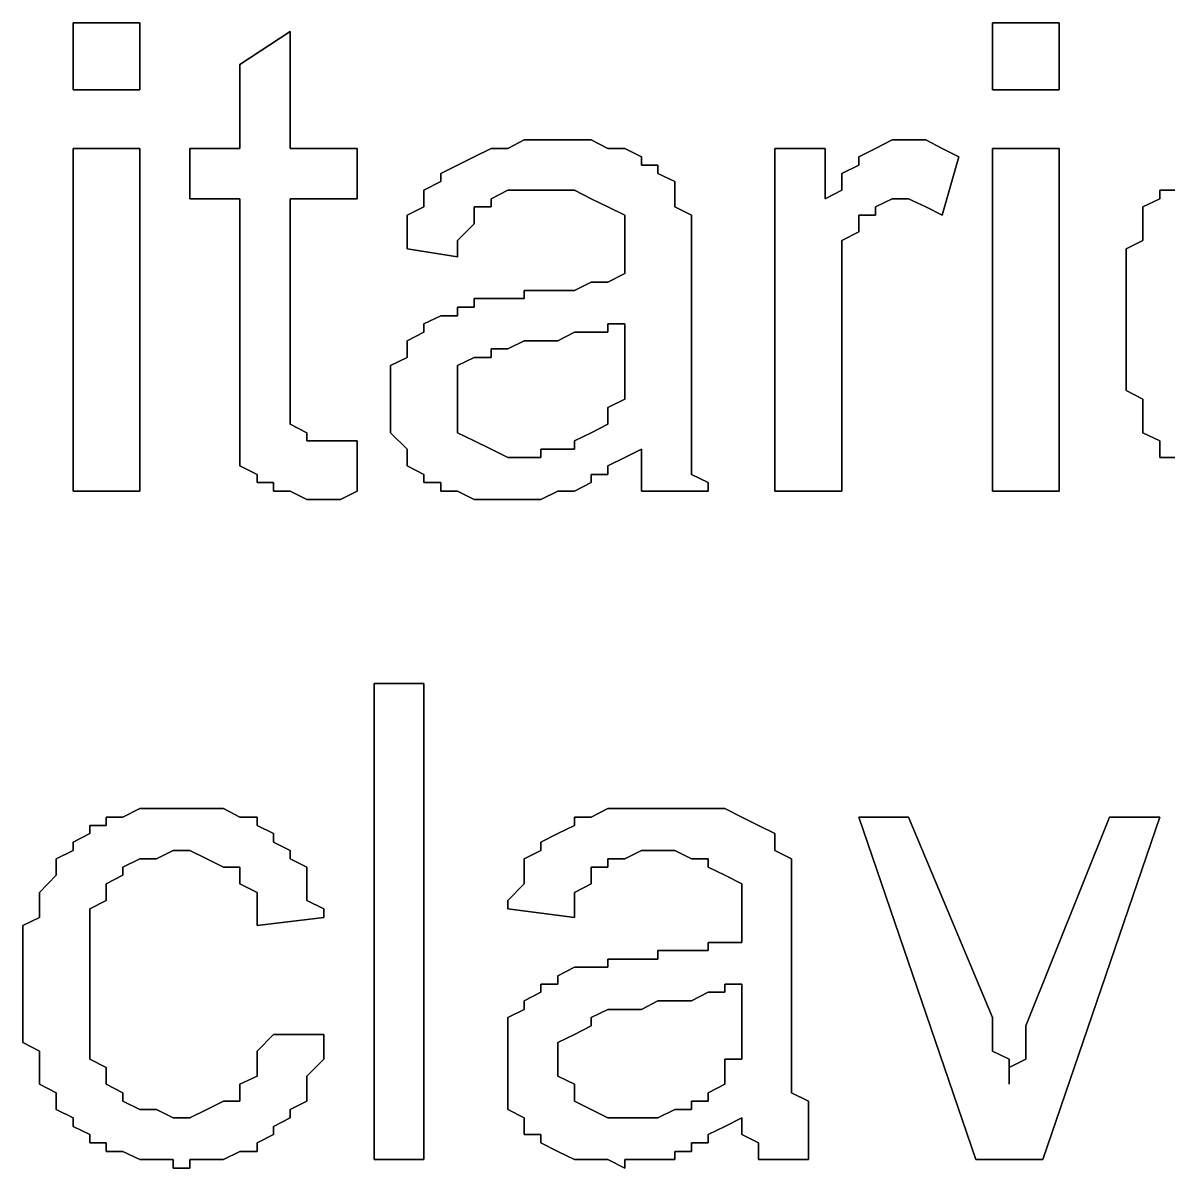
# Model space of a CAD drawing. Header units: metres. Extents: x 2.9 to 42.8, y 1.7 to 28.7.
# Drawn here: x 39.4935 to 39.7352, y 16.4553 to 16.697 of the extents above; entities that cross this region are included whole.
import ezdxf

# ---------------------------------------------------------------- set-up
doc = ezdxf.new("R2010")
doc.units = ezdxf.units.M
doc.layers.add('GRIS', color=8, linetype='Continuous')

msp = doc.modelspace()

# ---------------------------------------------------------------- linework, layer by layer
at = {"layer": 'GRIS', "lineweight": -3}
for points in [[(39.5182, 16.697), (39.5041, 16.697), (39.5182, 16.697)], [(39.5041, 16.697), (39.5041, 16.6829), (39.5041, 16.697)], [(39.5182, 16.6829), (39.5182, 16.697), (39.5182, 16.6829)], [(39.7122, 16.697), (39.6981, 16.697), (39.7122, 16.697)], [(39.6981, 16.697), (39.6981, 16.6829), (39.6981, 16.697)], [(39.7122, 16.6829), (39.7122, 16.697), (39.7122, 16.6829)], [(39.5499, 16.6952), (39.5393, 16.6882), (39.5499, 16.6952)], [(39.5499, 16.6705), (39.5499, 16.6952), (39.5499, 16.6705)], [(39.5393, 16.6882), (39.5393, 16.6705), (39.5393, 16.6882)], [(39.5041, 16.6829), (39.5182, 16.6829), (39.5041, 16.6829)], [(39.6981, 16.6829), (39.7122, 16.6829), (39.6981, 16.6829)], [(39.5182, 16.6705), (39.5041, 16.6705), (39.5182, 16.6705)], [(39.5041, 16.6705), (39.5041, 16.5982), (39.5041, 16.6705)], [(39.5182, 16.5982), (39.5182, 16.6705), (39.5182, 16.5982)], [(39.5393, 16.6705), (39.5287, 16.6705), (39.5393, 16.6705)], [(39.5287, 16.6705), (39.5287, 16.6599), (39.5287, 16.6705)], [(39.564, 16.6705), (39.5499, 16.6705), (39.564, 16.6705)], [(39.564, 16.6599), (39.564, 16.6705), (39.564, 16.6599)], [(39.5923, 16.6705), (39.5887, 16.6687), (39.5923, 16.6705)], [(39.5958, 16.6705), (39.5923, 16.6705), (39.5958, 16.6705)], [(39.5993, 16.6723), (39.5958, 16.6705), (39.5993, 16.6723)], [(39.6028, 16.6723), (39.5993, 16.6723), (39.6028, 16.6723)], [(39.6064, 16.6723), (39.6028, 16.6723), (39.6064, 16.6723)], [(39.6099, 16.6723), (39.6064, 16.6723), (39.6099, 16.6723)], [(39.6134, 16.6723), (39.6099, 16.6723), (39.6134, 16.6723)], [(39.6169, 16.6705), (39.6134, 16.6723), (39.6169, 16.6705)], [(39.6205, 16.6705), (39.6169, 16.6705), (39.6205, 16.6705)], [(39.624, 16.6687), (39.6205, 16.6705), (39.624, 16.6687)], [(39.6628, 16.6705), (39.6522, 16.6705), (39.6628, 16.6705)], [(39.6522, 16.6705), (39.6522, 16.5982), (39.6522, 16.6705)], [(39.6628, 16.6599), (39.6628, 16.6705), (39.6628, 16.6599)], [(39.6734, 16.6705), (39.6699, 16.6687), (39.6734, 16.6705)], [(39.6769, 16.6723), (39.6734, 16.6705), (39.6769, 16.6723)], [(39.6804, 16.6723), (39.6769, 16.6723), (39.6804, 16.6723)], [(39.684, 16.6723), (39.6804, 16.6723), (39.684, 16.6723)], [(39.6875, 16.6705), (39.684, 16.6723), (39.6875, 16.6705)], [(39.691, 16.6687), (39.6875, 16.6705), (39.691, 16.6687)], [(39.7122, 16.6705), (39.6981, 16.6705), (39.7122, 16.6705)], [(39.6981, 16.6705), (39.6981, 16.5982), (39.6981, 16.6705)], [(39.7122, 16.5982), (39.7122, 16.6705), (39.7122, 16.5982)], [(39.5887, 16.6687), (39.5852, 16.667), (39.5887, 16.6687)], [(39.624, 16.667), (39.624, 16.6687), (39.624, 16.667)], [(39.6699, 16.6687), (39.6699, 16.667), (39.6699, 16.6687)], [(39.6875, 16.6564), (39.691, 16.6687), (39.6875, 16.6564)], [(39.5852, 16.667), (39.5817, 16.6652), (39.5852, 16.667)], [(39.6275, 16.667), (39.624, 16.667), (39.6275, 16.667)], [(39.6275, 16.6652), (39.6275, 16.667), (39.6275, 16.6652)], [(39.6699, 16.667), (39.6663, 16.6652), (39.6699, 16.667)], [(39.5817, 16.6635), (39.5781, 16.6617), (39.5817, 16.6635)], [(39.5817, 16.6652), (39.5817, 16.6635), (39.5817, 16.6652)], [(39.6311, 16.6635), (39.6275, 16.6652), (39.6311, 16.6635)], [(39.6311, 16.6617), (39.6311, 16.6635), (39.6311, 16.6617)], [(39.6663, 16.6652), (39.6663, 16.6617), (39.6663, 16.6652)], [(39.5781, 16.6617), (39.5781, 16.6582), (39.5781, 16.6617)], [(39.5923, 16.6599), (39.5958, 16.6617), (39.5923, 16.6599)], [(39.5958, 16.6617), (39.5993, 16.6617), (39.5958, 16.6617)], [(39.5993, 16.6617), (39.6028, 16.6617), (39.5993, 16.6617)], [(39.6028, 16.6617), (39.6064, 16.6617), (39.6028, 16.6617)], [(39.6064, 16.6617), (39.6099, 16.6617), (39.6064, 16.6617)], [(39.6099, 16.6617), (39.6134, 16.6599), (39.6099, 16.6617)], [(39.6311, 16.6599), (39.6311, 16.6617), (39.6311, 16.6599)], [(39.6663, 16.6617), (39.6628, 16.6599), (39.6663, 16.6617)], [(39.7369, 16.6617), (39.7334, 16.6617), (39.7369, 16.6617)], [(39.7334, 16.6617), (39.7334, 16.6599), (39.7334, 16.6617)], [(39.5287, 16.6599), (39.5393, 16.6599), (39.5287, 16.6599)], [(39.5393, 16.6599), (39.5393, 16.6194), (39.5393, 16.6599)], [(39.5499, 16.6176), (39.5499, 16.6599), (39.5499, 16.6176)], [(39.5499, 16.6599), (39.564, 16.6599), (39.5499, 16.6599)], [(39.5781, 16.6582), (39.5746, 16.6564), (39.5781, 16.6582)], [(39.5887, 16.6564), (39.5887, 16.6582), (39.5887, 16.6564)], [(39.5887, 16.6582), (39.5923, 16.6582), (39.5887, 16.6582)], [(39.5923, 16.6582), (39.5923, 16.6599), (39.5923, 16.6582)], [(39.6134, 16.6599), (39.6169, 16.6582), (39.6134, 16.6599)], [(39.6169, 16.6582), (39.6205, 16.6564), (39.6169, 16.6582)], [(39.6311, 16.6582), (39.6311, 16.6599), (39.6311, 16.6582)], [(39.6346, 16.6564), (39.6311, 16.6582), (39.6346, 16.6564)], [(39.6734, 16.6582), (39.6769, 16.6599), (39.6734, 16.6582)], [(39.6734, 16.6564), (39.6734, 16.6582), (39.6734, 16.6564)], [(39.6769, 16.6599), (39.6804, 16.6599), (39.6769, 16.6599)], [(39.6804, 16.6599), (39.684, 16.6582), (39.6804, 16.6599)], [(39.684, 16.6582), (39.6875, 16.6564), (39.684, 16.6582)], [(39.7334, 16.6599), (39.7298, 16.6582), (39.7334, 16.6599)], [(39.7298, 16.6582), (39.7298, 16.6564), (39.7298, 16.6582)], [(39.5746, 16.6564), (39.5746, 16.6546), (39.5746, 16.6564)], [(39.5887, 16.6546), (39.5887, 16.6564), (39.5887, 16.6546)], [(39.6205, 16.6564), (39.6205, 16.6546), (39.6205, 16.6564)], [(39.6346, 16.6546), (39.6346, 16.6564), (39.6346, 16.6546)], [(39.6699, 16.6546), (39.6699, 16.6564), (39.6699, 16.6546)], [(39.6699, 16.6564), (39.6734, 16.6564), (39.6699, 16.6564)], [(39.7298, 16.6564), (39.7298, 16.6529), (39.7298, 16.6564)], [(39.5746, 16.6546), (39.5746, 16.6529), (39.5746, 16.6546)], [(39.5852, 16.6511), (39.5887, 16.6546), (39.5852, 16.6511)], [(39.6205, 16.6546), (39.6205, 16.6529), (39.6205, 16.6546)], [(39.6346, 16.6529), (39.6346, 16.6546), (39.6346, 16.6529)], [(39.6699, 16.6529), (39.6699, 16.6546), (39.6699, 16.6529)], [(39.5746, 16.6529), (39.5746, 16.6493), (39.5746, 16.6529)], [(39.5852, 16.6493), (39.5852, 16.6511), (39.5852, 16.6493)], [(39.6205, 16.6529), (39.6205, 16.6493), (39.6205, 16.6529)], [(39.6346, 16.6493), (39.6346, 16.6529), (39.6346, 16.6493)], [(39.6663, 16.6511), (39.6699, 16.6529), (39.6663, 16.6511)], [(39.6663, 16.6493), (39.6663, 16.6511), (39.6663, 16.6493)], [(39.7298, 16.6511), (39.7263, 16.6493), (39.7298, 16.6511)], [(39.7298, 16.6529), (39.7298, 16.6511), (39.7298, 16.6529)], [(39.5746, 16.6493), (39.5852, 16.6476), (39.5746, 16.6493)], [(39.5852, 16.6476), (39.5852, 16.6493), (39.5852, 16.6476)], [(39.6205, 16.6493), (39.6205, 16.6476), (39.6205, 16.6493)], [(39.6346, 16.6476), (39.6346, 16.6493), (39.6346, 16.6476)], [(39.6663, 16.6476), (39.6663, 16.6493), (39.6663, 16.6476)], [(39.7263, 16.6493), (39.7263, 16.6476), (39.7263, 16.6493)], [(39.6205, 16.6476), (39.6205, 16.6458), (39.6205, 16.6476)], [(39.6346, 16.6441), (39.6346, 16.6476), (39.6346, 16.6441)], [(39.6663, 16.6458), (39.6663, 16.6476), (39.6663, 16.6458)], [(39.7263, 16.6476), (39.7263, 16.6441), (39.7263, 16.6476)], [(39.6205, 16.6441), (39.6169, 16.6423), (39.6205, 16.6441)], [(39.6205, 16.6458), (39.6205, 16.6441), (39.6205, 16.6458)], [(39.6346, 16.6282), (39.6346, 16.6441), (39.6346, 16.6282)], [(39.6663, 16.6441), (39.6663, 16.6458), (39.6663, 16.6441)], [(39.6663, 16.6405), (39.6663, 16.6441), (39.6663, 16.6405)], [(39.7263, 16.6441), (39.7263, 16.6423), (39.7263, 16.6441)], [(39.6134, 16.6423), (39.6099, 16.6405), (39.6134, 16.6423)], [(39.6169, 16.6423), (39.6134, 16.6423), (39.6169, 16.6423)], [(39.7263, 16.6423), (39.7263, 16.6405), (39.7263, 16.6423)], [(39.5923, 16.6388), (39.5887, 16.6388), (39.5923, 16.6388)], [(39.5887, 16.6388), (39.5887, 16.637), (39.5887, 16.6388)], [(39.5958, 16.6388), (39.5923, 16.6388), (39.5958, 16.6388)], [(39.5993, 16.6388), (39.5958, 16.6388), (39.5993, 16.6388)], [(39.6028, 16.6405), (39.5993, 16.6405), (39.6028, 16.6405)], [(39.5993, 16.6405), (39.5993, 16.6388), (39.5993, 16.6405)], [(39.6064, 16.6405), (39.6028, 16.6405), (39.6064, 16.6405)], [(39.6099, 16.6405), (39.6064, 16.6405), (39.6099, 16.6405)], [(39.6663, 16.6388), (39.6663, 16.6405), (39.6663, 16.6388)], [(39.6663, 16.6352), (39.6663, 16.6388), (39.6663, 16.6352)], [(39.7263, 16.6405), (39.7263, 16.637), (39.7263, 16.6405)], [(39.5887, 16.637), (39.5852, 16.637), (39.5887, 16.637)], [(39.5852, 16.637), (39.5852, 16.6352), (39.5852, 16.637)], [(39.7263, 16.637), (39.7263, 16.6335), (39.7263, 16.637)], [(39.5817, 16.6352), (39.5781, 16.6335), (39.5817, 16.6352)], [(39.5852, 16.6352), (39.5817, 16.6352), (39.5852, 16.6352)], [(39.6663, 16.5982), (39.6663, 16.6352), (39.6663, 16.5982)], [(39.5781, 16.6317), (39.5746, 16.6299), (39.5781, 16.6317)], [(39.5781, 16.6335), (39.5781, 16.6317), (39.5781, 16.6335)], [(39.6064, 16.6299), (39.6099, 16.6317), (39.6064, 16.6299)], [(39.6099, 16.6317), (39.6134, 16.6317), (39.6099, 16.6317)], [(39.6134, 16.6317), (39.6169, 16.6317), (39.6134, 16.6317)], [(39.6169, 16.6317), (39.6169, 16.6335), (39.6169, 16.6317)], [(39.6169, 16.6335), (39.6205, 16.6335), (39.6169, 16.6335)], [(39.6205, 16.6335), (39.6205, 16.6299), (39.6205, 16.6335)], [(39.7263, 16.6335), (39.7263, 16.6317), (39.7263, 16.6335)], [(39.7263, 16.6317), (39.7263, 16.6299), (39.7263, 16.6317)], [(39.5746, 16.6299), (39.5746, 16.6282), (39.5746, 16.6299)], [(39.5958, 16.6282), (39.5993, 16.6299), (39.5958, 16.6282)], [(39.5993, 16.6299), (39.6028, 16.6299), (39.5993, 16.6299)], [(39.6028, 16.6299), (39.6064, 16.6299), (39.6028, 16.6299)], [(39.6205, 16.6299), (39.6205, 16.6264), (39.6205, 16.6299)], [(39.7263, 16.6299), (39.7263, 16.6264), (39.7263, 16.6299)], [(39.5746, 16.6282), (39.5746, 16.6264), (39.5746, 16.6282)], [(39.5923, 16.6264), (39.5923, 16.6282), (39.5923, 16.6264)], [(39.5923, 16.6282), (39.5958, 16.6282), (39.5923, 16.6282)], [(39.6346, 16.6247), (39.6346, 16.6282), (39.6346, 16.6247)], [(39.5746, 16.6264), (39.5711, 16.6247), (39.5746, 16.6264)], [(39.5711, 16.6247), (39.5711, 16.6211), (39.5711, 16.6247)], [(39.5852, 16.6247), (39.5887, 16.6264), (39.5852, 16.6247)], [(39.5852, 16.6229), (39.5852, 16.6247), (39.5852, 16.6229)], [(39.5887, 16.6264), (39.5923, 16.6264), (39.5887, 16.6264)], [(39.6205, 16.6264), (39.6205, 16.6229), (39.6205, 16.6264)], [(39.6346, 16.6211), (39.6346, 16.6247), (39.6346, 16.6211)], [(39.7263, 16.6264), (39.7263, 16.6247), (39.7263, 16.6264)], [(39.7263, 16.6247), (39.7263, 16.6211), (39.7263, 16.6247)], [(39.5852, 16.6211), (39.5852, 16.6229), (39.5852, 16.6211)], [(39.6205, 16.6229), (39.6205, 16.6211), (39.6205, 16.6229)], [(39.5393, 16.6194), (39.5393, 16.6158), (39.5393, 16.6194)], [(39.5711, 16.6211), (39.5711, 16.6194), (39.5711, 16.6211)], [(39.5711, 16.6194), (39.5711, 16.6176), (39.5711, 16.6194)], [(39.5852, 16.6194), (39.5852, 16.6211), (39.5852, 16.6194)], [(39.5852, 16.6176), (39.5852, 16.6194), (39.5852, 16.6176)], [(39.6205, 16.6211), (39.6205, 16.6194), (39.6205, 16.6211)], [(39.6205, 16.6194), (39.6205, 16.6176), (39.6205, 16.6194)], [(39.6346, 16.6176), (39.6346, 16.6211), (39.6346, 16.6176)], [(39.7263, 16.6211), (39.7263, 16.6194), (39.7263, 16.6211)], [(39.7263, 16.6194), (39.7298, 16.6176), (39.7263, 16.6194)], [(39.5499, 16.6158), (39.5499, 16.6176), (39.5499, 16.6158)], [(39.5711, 16.6176), (39.5711, 16.6141), (39.5711, 16.6176)], [(39.5852, 16.6158), (39.5852, 16.6176), (39.5852, 16.6158)], [(39.6205, 16.6176), (39.6169, 16.6158), (39.6205, 16.6176)], [(39.6346, 16.6158), (39.6346, 16.6176), (39.6346, 16.6158)], [(39.7298, 16.6176), (39.7298, 16.6141), (39.7298, 16.6176)], [(39.5393, 16.6158), (39.5393, 16.6123), (39.5393, 16.6158)], [(39.5499, 16.6123), (39.5499, 16.6158), (39.5499, 16.6123)], [(39.5852, 16.6123), (39.5852, 16.6158), (39.5852, 16.6123)], [(39.6169, 16.6158), (39.6169, 16.6141), (39.6169, 16.6158)], [(39.6346, 16.6123), (39.6346, 16.6158), (39.6346, 16.6123)], [(39.5393, 16.6123), (39.5393, 16.6105), (39.5393, 16.6123)], [(39.5534, 16.6105), (39.5499, 16.6123), (39.5534, 16.6105)], [(39.5711, 16.6141), (39.5711, 16.6123), (39.5711, 16.6141)], [(39.5711, 16.6123), (39.5711, 16.6105), (39.5711, 16.6123)], [(39.5852, 16.6105), (39.5852, 16.6123), (39.5852, 16.6105)], [(39.6169, 16.6123), (39.6134, 16.6105), (39.6169, 16.6123)], [(39.6169, 16.6141), (39.6169, 16.6123), (39.6169, 16.6141)], [(39.6346, 16.6105), (39.6346, 16.6123), (39.6346, 16.6105)], [(39.7298, 16.6141), (39.7298, 16.6123), (39.7298, 16.6141)], [(39.7298, 16.6123), (39.7298, 16.6105), (39.7298, 16.6123)], [(39.5393, 16.6105), (39.5393, 16.607), (39.5393, 16.6105)], [(39.5534, 16.6088), (39.5534, 16.6105), (39.5534, 16.6088)], [(39.5711, 16.6105), (39.5746, 16.607), (39.5711, 16.6105)], [(39.5887, 16.6088), (39.5852, 16.6105), (39.5887, 16.6088)], [(39.6134, 16.6105), (39.6099, 16.6088), (39.6134, 16.6105)], [(39.6346, 16.6088), (39.6346, 16.6105), (39.6346, 16.6088)], [(39.7298, 16.6105), (39.7334, 16.6088), (39.7298, 16.6105)], [(39.557, 16.6088), (39.5534, 16.6088), (39.557, 16.6088)], [(39.5605, 16.6088), (39.557, 16.6088), (39.5605, 16.6088)], [(39.564, 16.6088), (39.5605, 16.6088), (39.564, 16.6088)], [(39.564, 16.5982), (39.564, 16.6088), (39.564, 16.5982)], [(39.5923, 16.607), (39.5887, 16.6088), (39.5923, 16.607)], [(39.6099, 16.6088), (39.6099, 16.607), (39.6099, 16.6088)], [(39.6346, 16.607), (39.6346, 16.6088), (39.6346, 16.607)], [(39.7334, 16.6088), (39.7334, 16.607), (39.7334, 16.6088)], [(39.5393, 16.607), (39.5393, 16.6053), (39.5393, 16.607)], [(39.5393, 16.6053), (39.5393, 16.6035), (39.5393, 16.6053)], [(39.5746, 16.607), (39.5746, 16.6053), (39.5746, 16.607)], [(39.5746, 16.6053), (39.5746, 16.6035), (39.5746, 16.6053)], [(39.5958, 16.6053), (39.5923, 16.607), (39.5958, 16.6053)], [(39.5993, 16.6053), (39.5958, 16.6053), (39.5993, 16.6053)], [(39.6028, 16.6053), (39.5993, 16.6053), (39.6028, 16.6053)], [(39.6064, 16.607), (39.6028, 16.607), (39.6064, 16.607)], [(39.6028, 16.607), (39.6028, 16.6053), (39.6028, 16.607)], [(39.6099, 16.607), (39.6064, 16.607), (39.6099, 16.607)], [(39.6169, 16.6035), (39.6205, 16.6053), (39.6169, 16.6035)], [(39.6205, 16.6053), (39.624, 16.607), (39.6205, 16.6053)], [(39.624, 16.607), (39.624, 16.6053), (39.624, 16.607)], [(39.624, 16.6053), (39.624, 16.6017), (39.624, 16.6053)], [(39.6346, 16.6035), (39.6346, 16.607), (39.6346, 16.6035)], [(39.7334, 16.607), (39.7334, 16.6053), (39.7334, 16.607)], [(39.7334, 16.6053), (39.7369, 16.6053), (39.7334, 16.6053)], [(39.5393, 16.6035), (39.5429, 16.6017), (39.5393, 16.6035)], [(39.5746, 16.6035), (39.5781, 16.6017), (39.5746, 16.6035)], [(39.6169, 16.6017), (39.6169, 16.6035), (39.6169, 16.6017)], [(39.6346, 16.6017), (39.6346, 16.6035), (39.6346, 16.6017)], [(39.5429, 16.6017), (39.5429, 16.6), (39.5429, 16.6017)], [(39.5429, 16.6), (39.5464, 16.6), (39.5429, 16.6)], [(39.5464, 16.6), (39.5464, 16.5982), (39.5464, 16.6)], [(39.5781, 16.6017), (39.5781, 16.6), (39.5781, 16.6017)], [(39.5781, 16.6), (39.5817, 16.6), (39.5781, 16.6)], [(39.5817, 16.6), (39.5817, 16.5982), (39.5817, 16.6)], [(39.6099, 16.5982), (39.6134, 16.6), (39.6099, 16.5982)], [(39.6134, 16.6), (39.6134, 16.6017), (39.6134, 16.6)], [(39.6134, 16.6017), (39.6169, 16.6017), (39.6134, 16.6017)], [(39.624, 16.6017), (39.624, 16.6), (39.624, 16.6017)], [(39.624, 16.6), (39.624, 16.5982), (39.624, 16.6)], [(39.6381, 16.6), (39.6346, 16.6017), (39.6381, 16.6)], [(39.6381, 16.5982), (39.6381, 16.6), (39.6381, 16.5982)], [(39.5041, 16.5982), (39.5182, 16.5982), (39.5041, 16.5982)], [(39.5464, 16.5982), (39.5499, 16.5982), (39.5464, 16.5982)], [(39.5499, 16.5982), (39.5534, 16.5964), (39.5499, 16.5982)], [(39.5605, 16.5964), (39.564, 16.5982), (39.5605, 16.5964)], [(39.5817, 16.5982), (39.5852, 16.5982), (39.5817, 16.5982)], [(39.5852, 16.5982), (39.5887, 16.5964), (39.5852, 16.5982)], [(39.6028, 16.5964), (39.6064, 16.5982), (39.6028, 16.5964)], [(39.6064, 16.5982), (39.6099, 16.5982), (39.6064, 16.5982)], [(39.624, 16.5982), (39.6381, 16.5982), (39.624, 16.5982)], [(39.6522, 16.5982), (39.6663, 16.5982), (39.6522, 16.5982)], [(39.6981, 16.5982), (39.7122, 16.5982), (39.6981, 16.5982)], [(39.5534, 16.5964), (39.557, 16.5964), (39.5534, 16.5964)], [(39.557, 16.5964), (39.5605, 16.5964), (39.557, 16.5964)], [(39.5887, 16.5964), (39.5923, 16.5964), (39.5887, 16.5964)], [(39.5923, 16.5964), (39.5958, 16.5964), (39.5923, 16.5964)], [(39.5958, 16.5964), (39.5993, 16.5964), (39.5958, 16.5964)], [(39.5993, 16.5964), (39.6028, 16.5964), (39.5993, 16.5964)], [(39.5781, 16.5576), (39.5676, 16.5576), (39.5781, 16.5576)], [(39.5676, 16.5576), (39.5676, 16.4571), (39.5676, 16.5576)], [(39.5781, 16.4571), (39.5781, 16.5576), (39.5781, 16.4571)], [(39.5182, 16.5312), (39.5146, 16.5294), (39.5182, 16.5312)], [(39.5217, 16.5312), (39.5182, 16.5312), (39.5217, 16.5312)], [(39.5252, 16.5312), (39.5217, 16.5312), (39.5252, 16.5312)], [(39.5287, 16.5312), (39.5252, 16.5312), (39.5287, 16.5312)], [(39.5323, 16.5312), (39.5287, 16.5312), (39.5323, 16.5312)], [(39.5358, 16.5312), (39.5323, 16.5312), (39.5358, 16.5312)], [(39.5393, 16.5294), (39.5358, 16.5312), (39.5393, 16.5294)], [(39.6169, 16.5312), (39.6134, 16.5294), (39.6169, 16.5312)], [(39.6205, 16.5312), (39.6169, 16.5312), (39.6205, 16.5312)], [(39.624, 16.5312), (39.6205, 16.5312), (39.624, 16.5312)], [(39.6275, 16.5312), (39.624, 16.5312), (39.6275, 16.5312)], [(39.6311, 16.5312), (39.6275, 16.5312), (39.6311, 16.5312)], [(39.6346, 16.5312), (39.6311, 16.5312), (39.6346, 16.5312)], [(39.6381, 16.5312), (39.6346, 16.5312), (39.6381, 16.5312)], [(39.6416, 16.5312), (39.6381, 16.5312), (39.6416, 16.5312)], [(39.6452, 16.5294), (39.6416, 16.5312), (39.6452, 16.5294)], [(39.5111, 16.5276), (39.5076, 16.5276), (39.5111, 16.5276)], [(39.5076, 16.5276), (39.5076, 16.5259), (39.5076, 16.5276)], [(39.5146, 16.5294), (39.5111, 16.5294), (39.5146, 16.5294)], [(39.5111, 16.5294), (39.5111, 16.5276), (39.5111, 16.5294)], [(39.5429, 16.5294), (39.5393, 16.5294), (39.5429, 16.5294)], [(39.5429, 16.5276), (39.5429, 16.5294), (39.5429, 16.5276)], [(39.5464, 16.5259), (39.5429, 16.5276), (39.5464, 16.5259)], [(39.6099, 16.5276), (39.6064, 16.5259), (39.6099, 16.5276)], [(39.6134, 16.5294), (39.6099, 16.5294), (39.6134, 16.5294)], [(39.6099, 16.5294), (39.6099, 16.5276), (39.6099, 16.5294)], [(39.6487, 16.5276), (39.6452, 16.5294), (39.6487, 16.5276)], [(39.6522, 16.5259), (39.6487, 16.5276), (39.6522, 16.5259)], [(39.6804, 16.5294), (39.6699, 16.5294), (39.6804, 16.5294)], [(39.6699, 16.5294), (39.6946, 16.4571), (39.6699, 16.5294)], [(39.6981, 16.4871), (39.6804, 16.5294), (39.6981, 16.4871)], [(39.7228, 16.5294), (39.7051, 16.4853), (39.7228, 16.5294)], [(39.7087, 16.4571), (39.7334, 16.5294), (39.7087, 16.4571)], [(39.7334, 16.5294), (39.7228, 16.5294), (39.7334, 16.5294)], [(39.5076, 16.5259), (39.5041, 16.5241), (39.5076, 16.5259)], [(39.5464, 16.5241), (39.5464, 16.5259), (39.5464, 16.5241)], [(39.6064, 16.5259), (39.6028, 16.5241), (39.6064, 16.5259)], [(39.6522, 16.5241), (39.6522, 16.5259), (39.6522, 16.5241)], [(39.5041, 16.5241), (39.5041, 16.5223), (39.5041, 16.5241)], [(39.5499, 16.5223), (39.5464, 16.5241), (39.5499, 16.5223)], [(39.6028, 16.5241), (39.6028, 16.5223), (39.6028, 16.5241)], [(39.6522, 16.5223), (39.6522, 16.5241), (39.6522, 16.5223)], [(39.5041, 16.5223), (39.5005, 16.5206), (39.5041, 16.5223)], [(39.5005, 16.5206), (39.5005, 16.5188), (39.5005, 16.5206)], [(39.5146, 16.5188), (39.5182, 16.5206), (39.5146, 16.5188)], [(39.5182, 16.5206), (39.5217, 16.5206), (39.5182, 16.5206)], [(39.5217, 16.5206), (39.5252, 16.5223), (39.5217, 16.5206)], [(39.5252, 16.5223), (39.5287, 16.5223), (39.5252, 16.5223)], [(39.5287, 16.5223), (39.5323, 16.5206), (39.5287, 16.5223)], [(39.5323, 16.5206), (39.5358, 16.5188), (39.5323, 16.5206)], [(39.5499, 16.5206), (39.5499, 16.5223), (39.5499, 16.5206)], [(39.5534, 16.5188), (39.5499, 16.5206), (39.5534, 16.5188)], [(39.6028, 16.5223), (39.5993, 16.5206), (39.6028, 16.5223)], [(39.5993, 16.5206), (39.5993, 16.5188), (39.5993, 16.5206)], [(39.6169, 16.5188), (39.6169, 16.5206), (39.6169, 16.5188)], [(39.6169, 16.5206), (39.6205, 16.5206), (39.6169, 16.5206)], [(39.6205, 16.5206), (39.624, 16.5223), (39.6205, 16.5206)], [(39.624, 16.5223), (39.6275, 16.5223), (39.624, 16.5223)], [(39.6275, 16.5223), (39.6311, 16.5223), (39.6275, 16.5223)], [(39.6311, 16.5223), (39.6346, 16.5206), (39.6311, 16.5223)], [(39.6346, 16.5206), (39.6381, 16.5206), (39.6346, 16.5206)], [(39.6381, 16.5206), (39.6381, 16.5188), (39.6381, 16.5206)], [(39.6557, 16.5206), (39.6522, 16.5223), (39.6557, 16.5206)], [(39.6557, 16.5188), (39.6557, 16.5206), (39.6557, 16.5188)], [(39.5005, 16.5188), (39.5005, 16.5171), (39.5005, 16.5188)], [(39.5146, 16.5171), (39.5146, 16.5188), (39.5146, 16.5171)], [(39.5358, 16.5188), (39.5393, 16.5188), (39.5358, 16.5188)], [(39.5393, 16.5188), (39.5393, 16.5171), (39.5393, 16.5188)], [(39.5534, 16.5171), (39.5534, 16.5188), (39.5534, 16.5171)], [(39.5993, 16.5188), (39.5993, 16.5171), (39.5993, 16.5188)], [(39.6134, 16.5171), (39.6134, 16.5188), (39.6134, 16.5171)], [(39.6134, 16.5188), (39.6169, 16.5188), (39.6134, 16.5188)], [(39.6381, 16.5188), (39.6416, 16.5171), (39.6381, 16.5188)], [(39.6557, 16.5153), (39.6557, 16.5188), (39.6557, 16.5153)], [(39.5005, 16.5171), (39.497, 16.5135), (39.5005, 16.5171)], [(39.5111, 16.5153), (39.5146, 16.5171), (39.5111, 16.5153)], [(39.5393, 16.5171), (39.5393, 16.5153), (39.5393, 16.5171)], [(39.5534, 16.5153), (39.5534, 16.5171), (39.5534, 16.5153)], [(39.5993, 16.5171), (39.5993, 16.5153), (39.5993, 16.5171)], [(39.6134, 16.5153), (39.6134, 16.5171), (39.6134, 16.5153)], [(39.6416, 16.5171), (39.6452, 16.5153), (39.6416, 16.5171)], [(39.497, 16.5135), (39.497, 16.51), (39.497, 16.5135)], [(39.5111, 16.5135), (39.5111, 16.5153), (39.5111, 16.5135)], [(39.5111, 16.5118), (39.5111, 16.5135), (39.5111, 16.5118)], [(39.5393, 16.5153), (39.5429, 16.5135), (39.5393, 16.5153)], [(39.5429, 16.5135), (39.5429, 16.5118), (39.5429, 16.5135)], [(39.5534, 16.5118), (39.5534, 16.5153), (39.5534, 16.5118)], [(39.5993, 16.5153), (39.5958, 16.5118), (39.5993, 16.5153)], [(39.6099, 16.5135), (39.6134, 16.5153), (39.6099, 16.5135)], [(39.6099, 16.5118), (39.6099, 16.5135), (39.6099, 16.5118)], [(39.6452, 16.5153), (39.6452, 16.5118), (39.6452, 16.5153)], [(39.6557, 16.5135), (39.6557, 16.5153), (39.6557, 16.5135)], [(39.6557, 16.5118), (39.6557, 16.5135), (39.6557, 16.5118)], [(39.5076, 16.51), (39.5111, 16.5118), (39.5076, 16.51)], [(39.5429, 16.5118), (39.5429, 16.51), (39.5429, 16.5118)], [(39.557, 16.51), (39.5534, 16.5118), (39.557, 16.51)], [(39.5958, 16.5118), (39.5958, 16.51), (39.5958, 16.5118)], [(39.6099, 16.5082), (39.6099, 16.5118), (39.6099, 16.5082)], [(39.6452, 16.5118), (39.6452, 16.51), (39.6452, 16.5118)], [(39.6557, 16.51), (39.6557, 16.5118), (39.6557, 16.51)], [(39.497, 16.5082), (39.4935, 16.5065), (39.497, 16.5082)], [(39.497, 16.51), (39.497, 16.5082), (39.497, 16.51)], [(39.5076, 16.5082), (39.5076, 16.51), (39.5076, 16.5082)], [(39.5076, 16.5065), (39.5076, 16.5082), (39.5076, 16.5065)], [(39.5429, 16.51), (39.5429, 16.5065), (39.5429, 16.51)], [(39.5429, 16.5065), (39.557, 16.5082), (39.5429, 16.5065)], [(39.557, 16.5082), (39.557, 16.51), (39.557, 16.5082)], [(39.5958, 16.51), (39.6099, 16.5082), (39.5958, 16.51)], [(39.6452, 16.51), (39.6452, 16.5065), (39.6452, 16.51)], [(39.6557, 16.5065), (39.6557, 16.51), (39.6557, 16.5065)], [(39.4935, 16.5065), (39.4935, 16.5047), (39.4935, 16.5065)], [(39.5076, 16.5029), (39.5076, 16.5065), (39.5076, 16.5029)], [(39.6452, 16.5065), (39.6452, 16.5029), (39.6452, 16.5065)], [(39.6557, 16.5047), (39.6557, 16.5065), (39.6557, 16.5047)], [(39.4935, 16.5047), (39.4935, 16.5012), (39.4935, 16.5047)], [(39.6557, 16.4888), (39.6557, 16.5047), (39.6557, 16.4888)], [(39.4935, 16.5012), (39.4935, 16.4994), (39.4935, 16.5012)], [(39.5076, 16.5012), (39.5076, 16.5029), (39.5076, 16.5012)], [(39.5076, 16.4977), (39.5076, 16.5012), (39.5076, 16.4977)], [(39.6311, 16.5012), (39.6275, 16.5012), (39.6311, 16.5012)], [(39.6275, 16.5012), (39.6275, 16.4994), (39.6275, 16.5012)], [(39.6346, 16.5012), (39.6311, 16.5012), (39.6346, 16.5012)], [(39.6381, 16.5012), (39.6346, 16.5012), (39.6381, 16.5012)], [(39.6416, 16.5029), (39.6381, 16.5029), (39.6416, 16.5029)], [(39.6381, 16.5029), (39.6381, 16.5012), (39.6381, 16.5029)], [(39.6452, 16.5029), (39.6416, 16.5029), (39.6452, 16.5029)], [(39.4935, 16.4994), (39.4935, 16.4959), (39.4935, 16.4994)], [(39.6205, 16.4994), (39.6169, 16.4994), (39.6205, 16.4994)], [(39.6169, 16.4994), (39.6169, 16.4977), (39.6169, 16.4994)], [(39.624, 16.4994), (39.6205, 16.4994), (39.624, 16.4994)], [(39.6275, 16.4994), (39.624, 16.4994), (39.6275, 16.4994)], [(39.5076, 16.4959), (39.5076, 16.4977), (39.5076, 16.4959)], [(39.6099, 16.4977), (39.6064, 16.4959), (39.6099, 16.4977)], [(39.6134, 16.4977), (39.6099, 16.4977), (39.6134, 16.4977)], [(39.6169, 16.4977), (39.6134, 16.4977), (39.6169, 16.4977)], [(39.4935, 16.4959), (39.4935, 16.4941), (39.4935, 16.4959)], [(39.4935, 16.4941), (39.4935, 16.4924), (39.4935, 16.4941)], [(39.5076, 16.4941), (39.5076, 16.4959), (39.5076, 16.4941)], [(39.5076, 16.4906), (39.5076, 16.4941), (39.5076, 16.4906)], [(39.6064, 16.4941), (39.6028, 16.4941), (39.6064, 16.4941)], [(39.6028, 16.4941), (39.6028, 16.4924), (39.6028, 16.4941)], [(39.6064, 16.4959), (39.6064, 16.4941), (39.6064, 16.4959)], [(39.6416, 16.4924), (39.6416, 16.4941), (39.6416, 16.4924)], [(39.6416, 16.4941), (39.6452, 16.4941), (39.6416, 16.4941)], [(39.6452, 16.4941), (39.6452, 16.4888), (39.6452, 16.4941)], [(39.4935, 16.4924), (39.4935, 16.4888), (39.4935, 16.4924)], [(39.6028, 16.4924), (39.5993, 16.4906), (39.6028, 16.4924)], [(39.6346, 16.4906), (39.6381, 16.4924), (39.6346, 16.4906)], [(39.6381, 16.4924), (39.6416, 16.4924), (39.6381, 16.4924)], [(39.4935, 16.4888), (39.4935, 16.4871), (39.4935, 16.4888)], [(39.5076, 16.4888), (39.5076, 16.4906), (39.5076, 16.4888)], [(39.5076, 16.4853), (39.5076, 16.4888), (39.5076, 16.4853)], [(39.5993, 16.4888), (39.5958, 16.4871), (39.5993, 16.4888)], [(39.5993, 16.4906), (39.5993, 16.4888), (39.5993, 16.4906)], [(39.6134, 16.4871), (39.6169, 16.4888), (39.6134, 16.4871)], [(39.6169, 16.4888), (39.6205, 16.4888), (39.6169, 16.4888)], [(39.6205, 16.4888), (39.624, 16.4888), (39.6205, 16.4888)], [(39.624, 16.4888), (39.6275, 16.4906), (39.624, 16.4888)], [(39.6275, 16.4906), (39.6311, 16.4906), (39.6275, 16.4906)], [(39.6311, 16.4906), (39.6346, 16.4906), (39.6311, 16.4906)], [(39.6452, 16.4888), (39.6452, 16.4853), (39.6452, 16.4888)], [(39.6557, 16.4853), (39.6557, 16.4888), (39.6557, 16.4853)], [(39.4935, 16.4871), (39.4935, 16.4835), (39.4935, 16.4871)], [(39.5958, 16.4871), (39.5958, 16.4853), (39.5958, 16.4871)], [(39.6134, 16.4853), (39.6134, 16.4871), (39.6134, 16.4853)], [(39.6981, 16.4853), (39.6981, 16.4871), (39.6981, 16.4853)], [(39.5076, 16.4835), (39.5076, 16.4853), (39.5076, 16.4835)], [(39.5958, 16.4853), (39.5958, 16.4835), (39.5958, 16.4853)], [(39.6099, 16.4835), (39.6134, 16.4853), (39.6099, 16.4835)], [(39.6452, 16.4853), (39.6452, 16.4835), (39.6452, 16.4853)], [(39.6557, 16.4818), (39.6557, 16.4853), (39.6557, 16.4818)], [(39.6981, 16.4818), (39.6981, 16.4853), (39.6981, 16.4818)], [(39.7051, 16.4853), (39.7051, 16.4835), (39.7051, 16.4853)], [(39.4935, 16.4835), (39.4935, 16.4818), (39.4935, 16.4835)], [(39.4935, 16.4818), (39.497, 16.48), (39.4935, 16.4818)], [(39.5076, 16.48), (39.5076, 16.4835), (39.5076, 16.48)], [(39.5464, 16.4835), (39.5429, 16.48), (39.5464, 16.4835)], [(39.557, 16.4835), (39.5464, 16.4835), (39.557, 16.4835)], [(39.557, 16.48), (39.557, 16.4835), (39.557, 16.48)], [(39.5958, 16.4835), (39.5958, 16.4818), (39.5958, 16.4835)], [(39.5958, 16.4818), (39.5958, 16.48), (39.5958, 16.4818)], [(39.6064, 16.4818), (39.6099, 16.4835), (39.6064, 16.4818)], [(39.6064, 16.4783), (39.6064, 16.4818), (39.6064, 16.4783)], [(39.6452, 16.4835), (39.6452, 16.4818), (39.6452, 16.4835)], [(39.6452, 16.4818), (39.6452, 16.4783), (39.6452, 16.4818)], [(39.6557, 16.4783), (39.6557, 16.4818), (39.6557, 16.4783)], [(39.6981, 16.48), (39.6981, 16.4818), (39.6981, 16.48)], [(39.7051, 16.4835), (39.7051, 16.4818), (39.7051, 16.4835)], [(39.7051, 16.4818), (39.7051, 16.4783), (39.7051, 16.4818)], [(39.497, 16.48), (39.497, 16.4765), (39.497, 16.48)], [(39.5076, 16.4783), (39.5076, 16.48), (39.5076, 16.4783)], [(39.5429, 16.48), (39.5429, 16.4783), (39.5429, 16.48)], [(39.557, 16.4783), (39.557, 16.48), (39.557, 16.4783)], [(39.5958, 16.48), (39.5958, 16.4765), (39.5958, 16.48)], [(39.7016, 16.4783), (39.6981, 16.48), (39.7016, 16.4783)], [(39.5111, 16.4765), (39.5076, 16.4783), (39.5111, 16.4765)], [(39.5429, 16.4783), (39.5429, 16.4765), (39.5429, 16.4783)], [(39.5534, 16.4747), (39.557, 16.4783), (39.5534, 16.4747)], [(39.6064, 16.4765), (39.6064, 16.4783), (39.6064, 16.4765)], [(39.6452, 16.4783), (39.6416, 16.4783), (39.6452, 16.4783)], [(39.6416, 16.4783), (39.6416, 16.4747), (39.6416, 16.4783)], [(39.6557, 16.4747), (39.6557, 16.4783), (39.6557, 16.4747)], [(39.7051, 16.4783), (39.7016, 16.4765), (39.7051, 16.4783)], [(39.7016, 16.4747), (39.7016, 16.4783), (39.7016, 16.4747)], [(39.497, 16.4765), (39.497, 16.4747), (39.497, 16.4765)], [(39.497, 16.4747), (39.497, 16.473), (39.497, 16.4747)], [(39.5111, 16.4747), (39.5111, 16.4765), (39.5111, 16.4747)], [(39.5111, 16.473), (39.5111, 16.4747), (39.5111, 16.473)], [(39.5429, 16.4747), (39.5393, 16.473), (39.5429, 16.4747)], [(39.5429, 16.4765), (39.5429, 16.4747), (39.5429, 16.4765)], [(39.5534, 16.473), (39.5534, 16.4747), (39.5534, 16.473)], [(39.5958, 16.4765), (39.5958, 16.4747), (39.5958, 16.4765)], [(39.5958, 16.4747), (39.5958, 16.4712), (39.5958, 16.4747)], [(39.6064, 16.4747), (39.6064, 16.4765), (39.6064, 16.4747)], [(39.6099, 16.473), (39.6064, 16.4747), (39.6099, 16.473)], [(39.6416, 16.4747), (39.6416, 16.473), (39.6416, 16.4747)], [(39.6557, 16.473), (39.6557, 16.4747), (39.6557, 16.473)], [(39.7016, 16.4765), (39.7016, 16.4747), (39.7016, 16.4765)], [(39.7016, 16.4747), (39.7016, 16.473), (39.7016, 16.4747)], [(39.7016, 16.473), (39.7016, 16.4747), (39.7016, 16.473)], [(39.497, 16.473), (39.5005, 16.4712), (39.497, 16.473)], [(39.5146, 16.4712), (39.5111, 16.473), (39.5146, 16.4712)], [(39.5393, 16.473), (39.5393, 16.4712), (39.5393, 16.473)], [(39.5534, 16.4712), (39.5534, 16.473), (39.5534, 16.4712)], [(39.6099, 16.4712), (39.6099, 16.473), (39.6099, 16.4712)], [(39.6416, 16.473), (39.6381, 16.4712), (39.6416, 16.473)], [(39.6557, 16.4712), (39.6557, 16.473), (39.6557, 16.4712)], [(39.5005, 16.4712), (39.5005, 16.4694), (39.5005, 16.4712)], [(39.5146, 16.4694), (39.5146, 16.4712), (39.5146, 16.4694)], [(39.5393, 16.4712), (39.5393, 16.4694), (39.5393, 16.4712)], [(39.5534, 16.4694), (39.5534, 16.4712), (39.5534, 16.4694)], [(39.5958, 16.4712), (39.5958, 16.4694), (39.5958, 16.4712)], [(39.6099, 16.4694), (39.6099, 16.4712), (39.6099, 16.4694)], [(39.6381, 16.4712), (39.6381, 16.4694), (39.6381, 16.4712)], [(39.6593, 16.4694), (39.6557, 16.4712), (39.6593, 16.4694)], [(39.5005, 16.4694), (39.5005, 16.4677), (39.5005, 16.4694)], [(39.5005, 16.4677), (39.5041, 16.4659), (39.5005, 16.4677)], [(39.5182, 16.4677), (39.5146, 16.4694), (39.5182, 16.4677)], [(39.5217, 16.4677), (39.5182, 16.4677), (39.5217, 16.4677)], [(39.5252, 16.4659), (39.5217, 16.4677), (39.5252, 16.4659)], [(39.5323, 16.4677), (39.5287, 16.4659), (39.5323, 16.4677)], [(39.5358, 16.4694), (39.5323, 16.4677), (39.5358, 16.4694)], [(39.5393, 16.4694), (39.5358, 16.4694), (39.5393, 16.4694)], [(39.5499, 16.4677), (39.5534, 16.4694), (39.5499, 16.4677)], [(39.5499, 16.4659), (39.5499, 16.4677), (39.5499, 16.4659)], [(39.5958, 16.4694), (39.5958, 16.4677), (39.5958, 16.4694)], [(39.5958, 16.4677), (39.5993, 16.4659), (39.5958, 16.4677)], [(39.6134, 16.4677), (39.6099, 16.4694), (39.6134, 16.4677)], [(39.6169, 16.4659), (39.6134, 16.4677), (39.6169, 16.4659)], [(39.6311, 16.4677), (39.6275, 16.4659), (39.6311, 16.4677)], [(39.6346, 16.4677), (39.6311, 16.4677), (39.6346, 16.4677)], [(39.6381, 16.4694), (39.6346, 16.4694), (39.6381, 16.4694)], [(39.6346, 16.4694), (39.6346, 16.4677), (39.6346, 16.4694)], [(39.6593, 16.4677), (39.6593, 16.4694), (39.6593, 16.4677)], [(39.6593, 16.4659), (39.6593, 16.4677), (39.6593, 16.4659)], [(39.5041, 16.4659), (39.5041, 16.4641), (39.5041, 16.4659)], [(39.5287, 16.4659), (39.5252, 16.4659), (39.5287, 16.4659)], [(39.5464, 16.4641), (39.5499, 16.4659), (39.5464, 16.4641)], [(39.5993, 16.4659), (39.5993, 16.4641), (39.5993, 16.4659)], [(39.6205, 16.4659), (39.6169, 16.4659), (39.6205, 16.4659)], [(39.624, 16.4659), (39.6205, 16.4659), (39.624, 16.4659)], [(39.6275, 16.4659), (39.624, 16.4659), (39.6275, 16.4659)], [(39.6416, 16.4641), (39.6452, 16.4659), (39.6416, 16.4641)], [(39.6452, 16.4659), (39.6452, 16.4641), (39.6452, 16.4659)], [(39.6593, 16.4641), (39.6593, 16.4659), (39.6593, 16.4641)], [(39.5041, 16.4641), (39.5076, 16.4624), (39.5041, 16.4641)], [(39.5076, 16.4624), (39.5076, 16.4606), (39.5076, 16.4624)], [(39.5429, 16.4606), (39.5464, 16.4624), (39.5429, 16.4606)], [(39.5464, 16.4624), (39.5464, 16.4641), (39.5464, 16.4624)], [(39.5993, 16.4641), (39.5993, 16.4624), (39.5993, 16.4641)], [(39.5993, 16.4624), (39.6028, 16.4624), (39.5993, 16.4624)], [(39.6028, 16.4624), (39.6028, 16.4606), (39.6028, 16.4624)], [(39.6381, 16.4624), (39.6416, 16.4641), (39.6381, 16.4624)], [(39.6381, 16.4606), (39.6381, 16.4624), (39.6381, 16.4606)], [(39.6452, 16.4641), (39.6452, 16.4624), (39.6452, 16.4641)], [(39.6452, 16.4624), (39.6487, 16.4606), (39.6452, 16.4624)], [(39.6593, 16.4624), (39.6593, 16.4641), (39.6593, 16.4624)], [(39.6593, 16.4588), (39.6593, 16.4624), (39.6593, 16.4588)], [(39.5076, 16.4606), (39.5111, 16.4606), (39.5076, 16.4606)], [(39.5111, 16.4606), (39.5111, 16.4588), (39.5111, 16.4606)], [(39.5429, 16.4588), (39.5429, 16.4606), (39.5429, 16.4588)], [(39.6028, 16.4606), (39.6064, 16.4588), (39.6028, 16.4606)], [(39.6346, 16.4588), (39.6346, 16.4606), (39.6346, 16.4588)], [(39.6346, 16.4606), (39.6381, 16.4606), (39.6346, 16.4606)], [(39.6487, 16.4606), (39.6487, 16.4571), (39.6487, 16.4606)], [(39.5111, 16.4588), (39.5146, 16.4588), (39.5111, 16.4588)], [(39.5146, 16.4588), (39.5182, 16.4571), (39.5146, 16.4588)], [(39.5358, 16.4571), (39.5393, 16.4588), (39.5358, 16.4571)], [(39.5393, 16.4588), (39.5429, 16.4588), (39.5393, 16.4588)], [(39.6064, 16.4588), (39.6099, 16.4571), (39.6064, 16.4588)], [(39.6311, 16.4571), (39.6311, 16.4588), (39.6311, 16.4571)], [(39.6311, 16.4588), (39.6346, 16.4588), (39.6311, 16.4588)], [(39.6593, 16.4571), (39.6593, 16.4588), (39.6593, 16.4571)], [(39.5182, 16.4571), (39.5217, 16.4571), (39.5182, 16.4571)], [(39.5217, 16.4571), (39.5252, 16.4571), (39.5217, 16.4571)], [(39.5252, 16.4571), (39.5252, 16.4553), (39.5252, 16.4571)], [(39.5252, 16.4553), (39.5287, 16.4553), (39.5252, 16.4553)], [(39.5287, 16.4553), (39.5287, 16.4571), (39.5287, 16.4553)], [(39.5287, 16.4571), (39.5323, 16.4571), (39.5287, 16.4571)], [(39.5323, 16.4571), (39.5358, 16.4571), (39.5323, 16.4571)], [(39.5676, 16.4571), (39.5781, 16.4571), (39.5676, 16.4571)], [(39.6099, 16.4571), (39.6134, 16.4571), (39.6099, 16.4571)], [(39.6134, 16.4571), (39.6169, 16.4571), (39.6134, 16.4571)], [(39.6169, 16.4571), (39.6205, 16.4553), (39.6169, 16.4571)], [(39.6205, 16.4553), (39.6205, 16.4571), (39.6205, 16.4553)], [(39.6205, 16.4571), (39.624, 16.4571), (39.6205, 16.4571)], [(39.624, 16.4571), (39.6275, 16.4571), (39.624, 16.4571)], [(39.6275, 16.4571), (39.6311, 16.4571), (39.6275, 16.4571)], [(39.6487, 16.4571), (39.6593, 16.4571), (39.6487, 16.4571)], [(39.6946, 16.4571), (39.7087, 16.4571), (39.6946, 16.4571)]]:
    msp.add_lwpolyline(points, dxfattribs=at)

doc.saveas('drawing.dxf')
